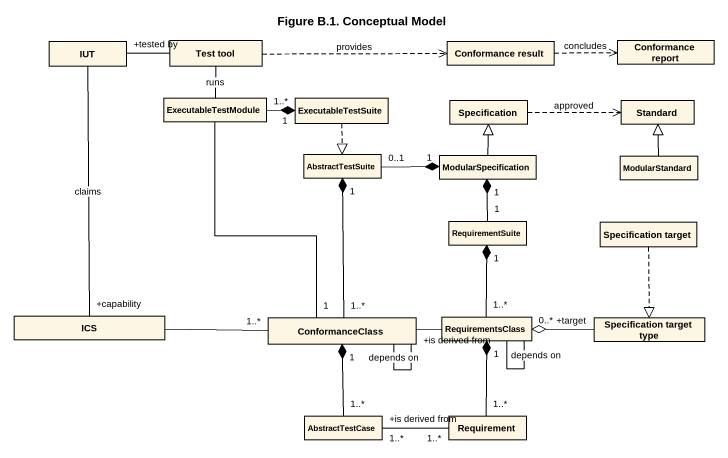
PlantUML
@startuml
title Figure B.1. Conceptual Model
hide circle
hide empty members
class IUT
class "Test tool" as Test_tool
class "Conformance result" as Conformance_result
class "Conformance report" as Conformance_report
class ExecutableTestModule
class ExecutableTestSuite
class Specification
class Standard
class AbstractTestSuite
class ModularSpecification
class ModularStandard
class RequirementSuite
class "Specification target" as Specification_target
class ICS
class ConformanceClass
class RequirementsClass
class "Specification target type" as Specification_target_type
class AbstractTestCase
class Requirement
IUT "+tested by" -right- Test_tool
Test_tool .right.> Conformance_result : provides
Conformance_result .right.> Conformance_report : concludes
ExecutableTestModule -up- Test_tool : runs
ExecutableTestModule "1..*" -right-* "1" ExecutableTestSuite
ExecutableTestModule -- "1" ConformanceClass
ExecutableTestSuite ..|> AbstractTestSuite
Specification .right.> Standard : approved
AbstractTestSuite "0..1" -right-* "1" ModularSpecification
ModularSpecification -up-|> Specification
ModularStandard -up-|> Standard
RequirementSuite "1" -up-* "1" ModularSpecification
Specification_target ..|> Specification_target_type
ICS "+capability" -up- IUT : claims
ICS -right- "1..*" ConformanceClass
ConformanceClass "1..*" -up-* "1" AbstractTestSuite
ConformanceClass -- ConformanceClass : depends on
ConformanceClass "+is derived from" -right- RequirementsClass
RequirementsClass "1..*" -up-* "1" RequirementSuite
RequirementsClass -- RequirementsClass : depends on
Specification_target_type "+target" -left-o "0..*" RequirementsClass
AbstractTestCase "1..*" -up-* "1" ConformanceClass
AbstractTestCase "+is derived from\n1..*" -right- "1..*" Requirement
Requirement "1..*" -up-* "1" RequirementsClass
@enduml
